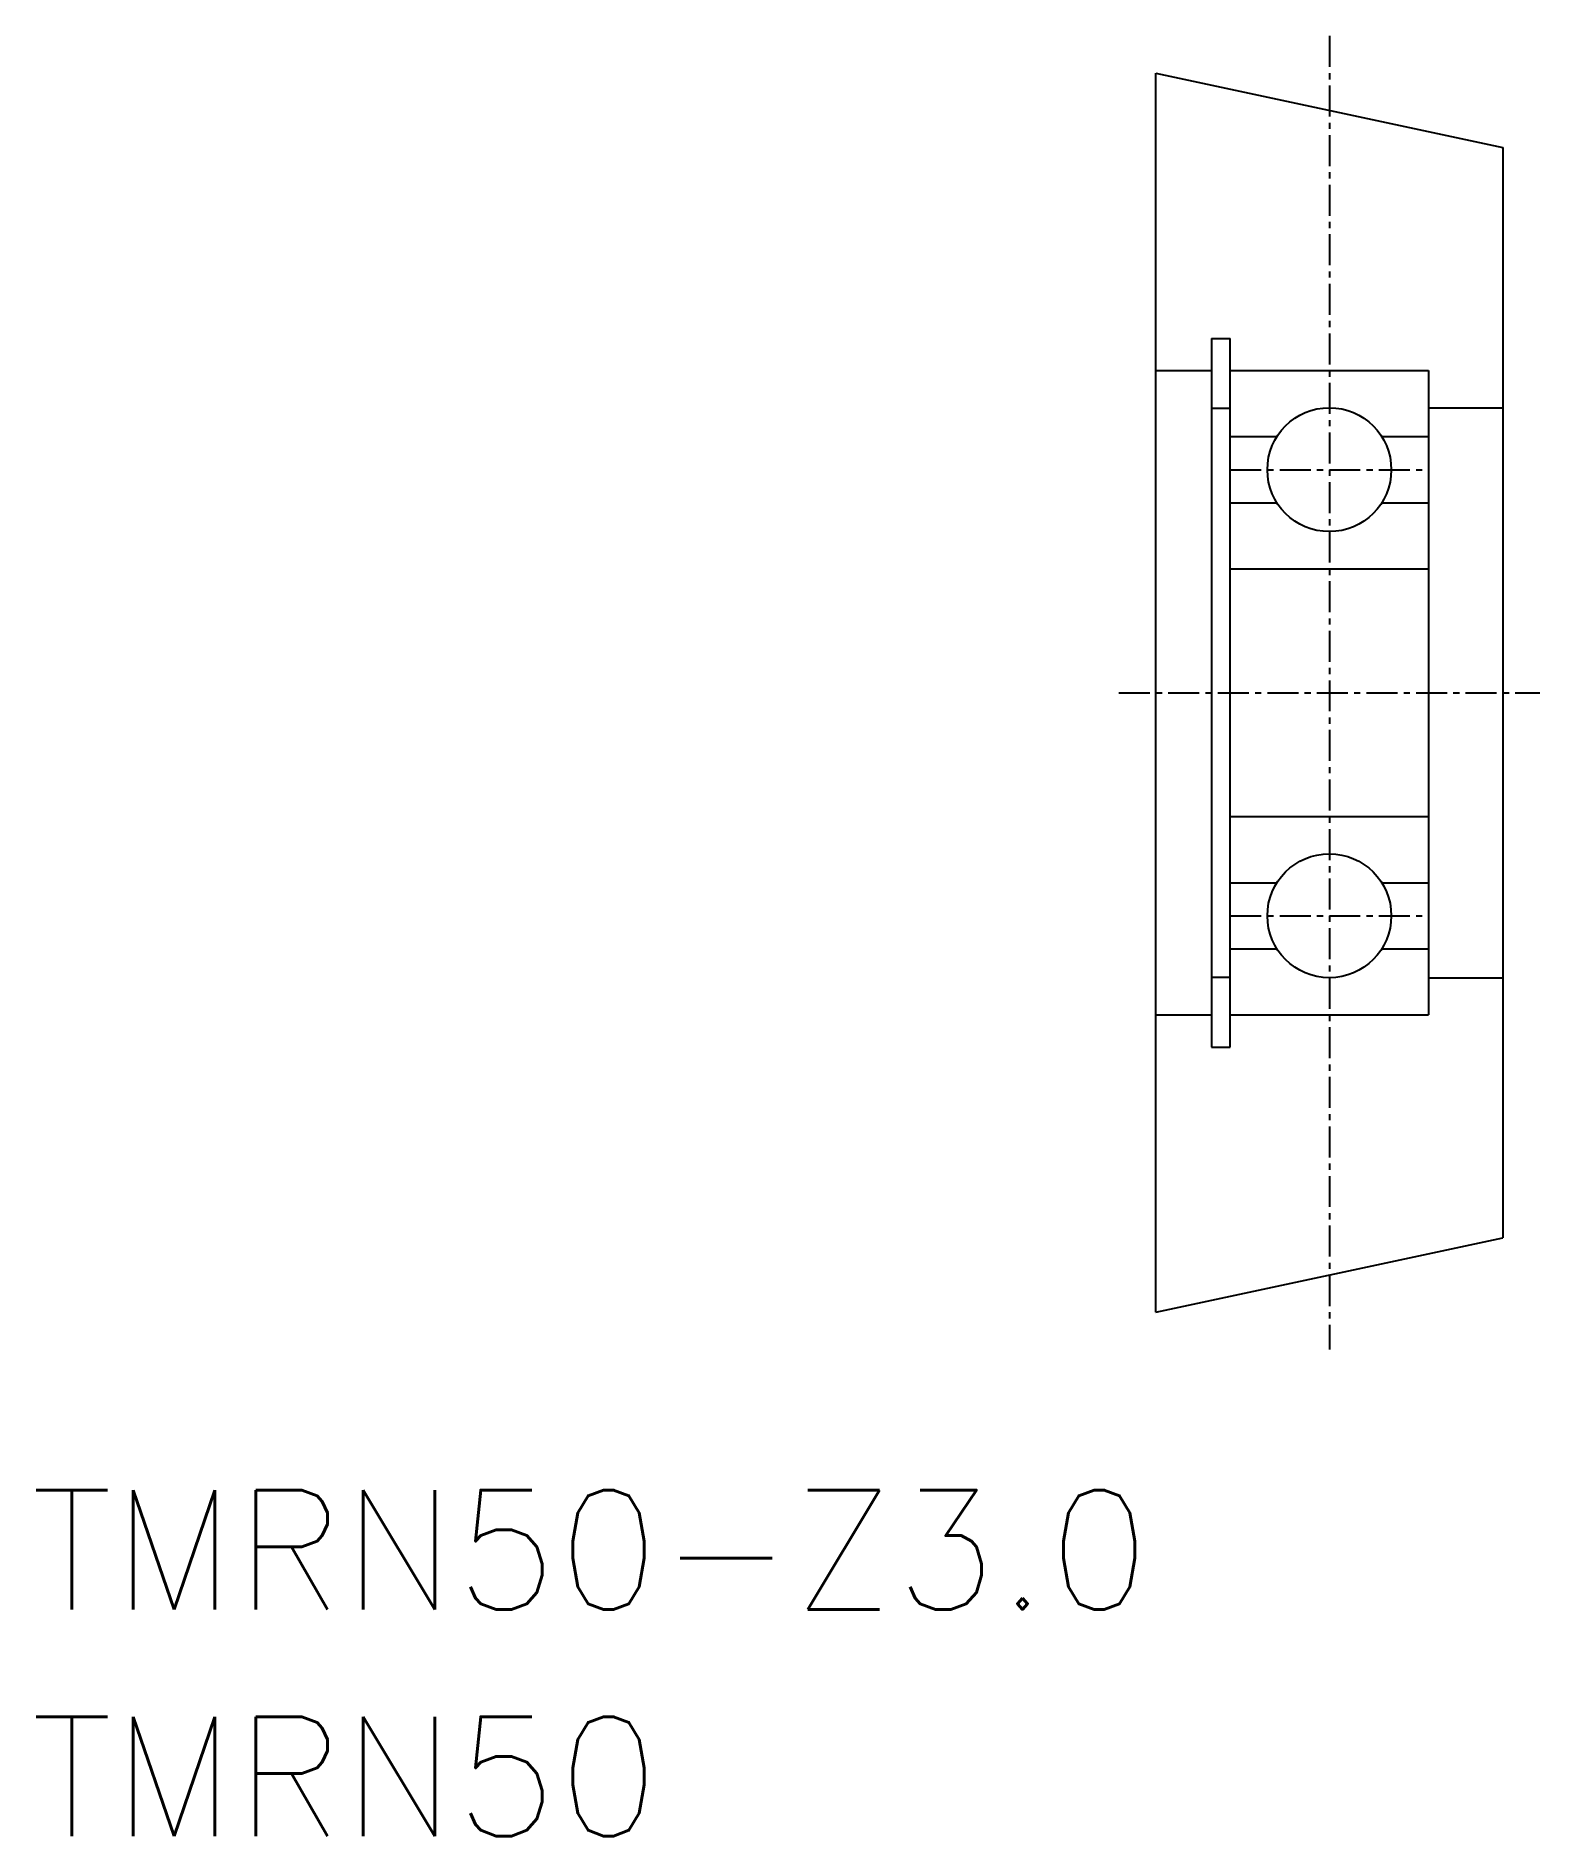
# Model space of a CAD drawing. Extents: x 154.2 to 214.9, y 104.5 to 177.1.
import ezdxf

# ---------------------------------------------------------------- set-up
doc = ezdxf.new("R2010")
doc.units = 0
doc.header["$MEASUREMENT"] = 0
doc.linetypes.add('CENTER', pattern=[2, 1.25, -0.25, 0.25, -0.25])
doc.layers.get('0').update_dxf_attribs({"linetype": 'CONTINUOUS'})
doc.layers.add('CENTER', color=1, linetype='CENTER')
doc.styles.get("Standard").update_dxf_attribs({"font": 'txt.shx'})

msp = doc.modelspace()

# ---------------------------------------------------------------- linework, layer by layer
at = {"color": 7, "linetype": 'Continuous'}
for p, q in [((199.407, 125.592), (199.407, 175.592)), ((213.407, 172.592), (213.407, 128.592)), ((201.657, 164.892), (202.407, 164.892)), ((201.657, 164.892), (201.657, 136.292)), ((202.407, 136.292), (202.407, 164.892)), ((199.407, 163.592), (201.657, 163.592)), ((202.407, 163.592), (210.407, 163.592)), ((210.407, 163.592), (210.407, 137.592)), ((201.657, 162.075), (202.407, 162.075)), ((210.407, 162.092), (213.407, 162.092)), ((202.407, 160.925), (204.292, 160.925)), ((208.522, 160.925), (210.407, 160.925)), ((202.407, 158.258), (204.292, 158.258)), ((208.522, 158.258), (210.407, 158.258)), ((202.407, 155.592), (210.407, 155.592)), ((202.407, 145.592), (210.407, 145.592)), ((202.407, 142.925), (204.292, 142.925)), ((208.522, 142.925), (210.407, 142.925)), ((202.407, 140.258), (204.292, 140.258)), ((208.522, 140.258), (210.407, 140.258)), ((201.657, 139.109), (202.407, 139.109)), ((210.407, 139.092), (213.407, 139.092)), ((199.407, 137.592), (201.657, 137.592)), ((202.407, 137.592), (210.407, 137.592)), ((201.657, 136.292), (202.407, 136.292))]:
    msp.add_line(p, q, dxfattribs=at)
for p, q in [((199.407, 175.592), (213.407, 172.592)), ((199.407, 125.592), (213.407, 128.592))]:
    msp.add_line(p, q)
for centre in [(206.407, 159.592), (206.407, 141.592)]:
    msp.add_circle(centre, 2.5, dxfattribs=at)
at = {"layer": 'CENTER', "color": 1, "linetype": 'CENTER'}
for p, q in [((206.407, 177.092), (206.407, 124.092)), ((202.407, 159.592), (210.407, 159.592)), ((197.907, 150.592), (214.907, 150.592)), ((202.407, 141.592), (210.407, 141.592))]:
    msp.add_line(p, q, dxfattribs=at)

# ---------------------------------------------------------------- texts
at = {"color": 7, "linetype": 'Continuous'}
for s, height, p in [('TMRN50-Z3.0', 4.81259, (154.011, 113.605)), ('TMRN50', 4.8126, (154.011, 104.461))]:
    msp.add_text(s, height=height, dxfattribs=at).set_placement(p)

doc.saveas('drawing.dxf')
